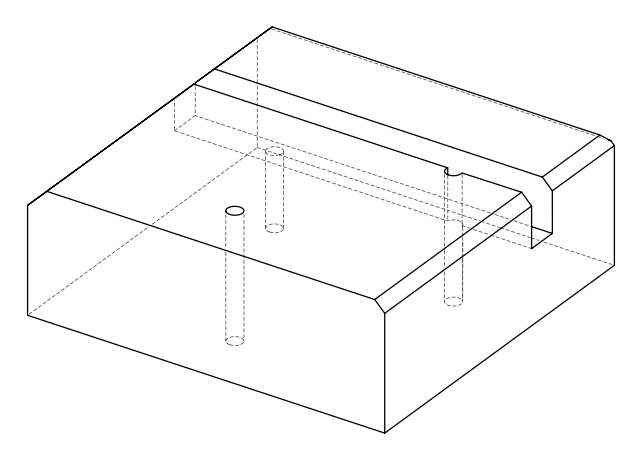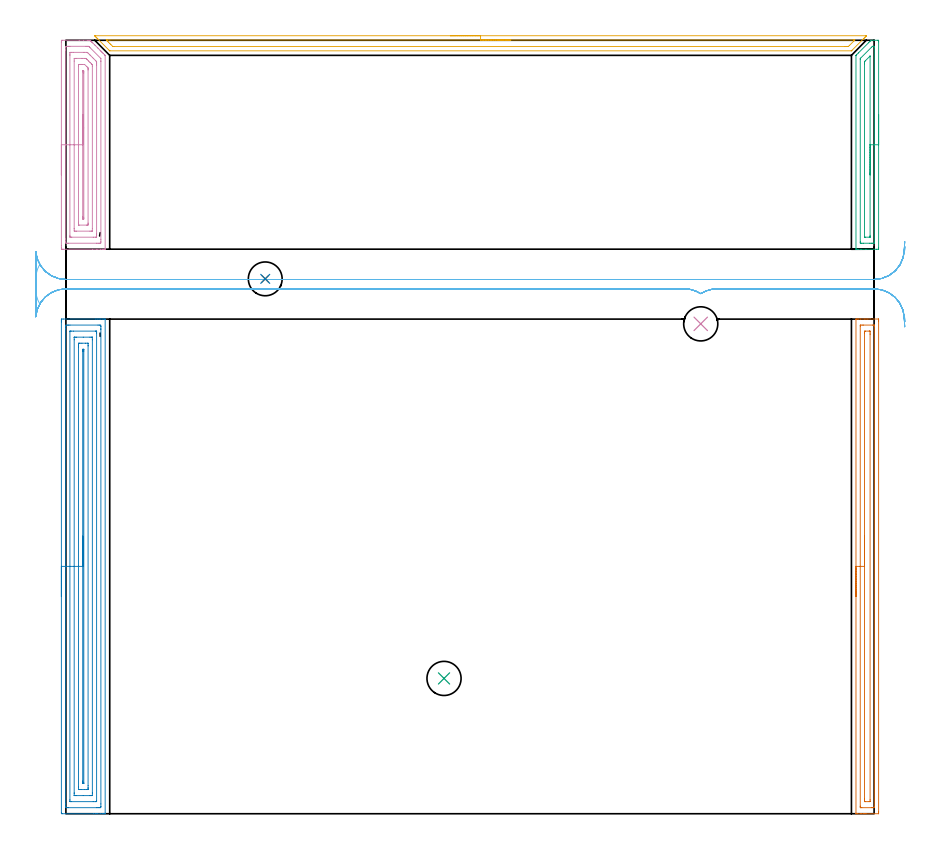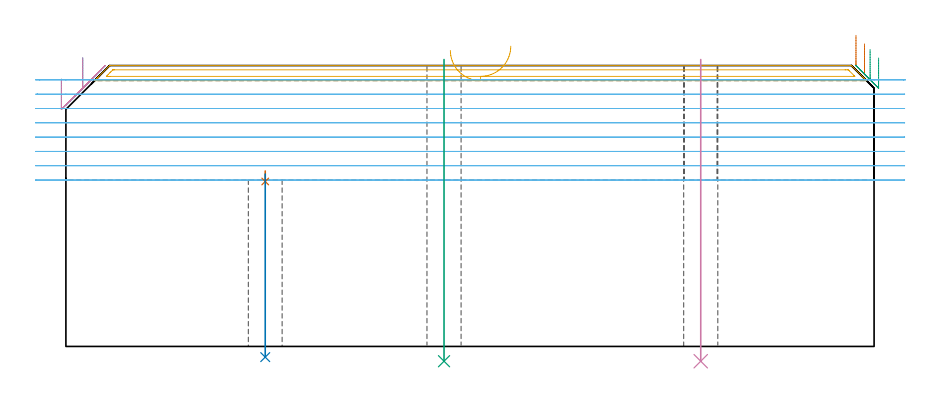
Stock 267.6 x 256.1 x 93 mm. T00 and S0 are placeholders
(PLAN: 10 operations, 4 tool changes, 32.8 min)
(1 AREA_MILL | FG_CHAMFER_SURFACE | UGT0205_001 | 4.13 min | 4740 mm3)
(2 AREA_MILL_1 | FG_CHAMFER_SURFACE_1 | UGT0205_001 | 8.05 min | 17971 mm3)
(3 AREA_MILL_2 | FG_CHAMFER_SURFACE_2 | UGT0205_001 | 1.83 min | 2077 mm3)
(4 AREA_MILL_3 | FG_CHAMFER_SURFACE_3 | UGT0205_001 | 3.47 min | 8024 mm3)
(5 AREA_MILL_4 | FG_CHAMFER_SURFACE_4 | UGT0205_001 | 4.2 min | 3110 mm3)
(6 MILL_RECTANGULAR_SLOT | SLOT_RECTANGULAR | UGT0201_094 | Follow Part, ap 5, ae 75% | 10.04 min | 233010 mm3)
(7 SPOT_DRILL | STEP1HOLE | NXT0321_9005460120000 | 0.04 min | 1 mm3)
(8 DRILL_THROUGH_HOLE_INTO_CENTER | STEP1HOLE | NXT0301_083 | 0.25 min | 5399 mm3)
(9 DRILL_THROUGH_HOLE_FROM_SOLID_MATERIAL | STEP1HOLE_1 | UGT0301_508 | 0.4 min | 9302 mm3)
(10 DRILL_THROUGH_HOLE_FROM_SOLID_MATERIAL_1 | STEP1HOLE_2 | UGT0301_508 | 0.4 min | 7644 mm3)
(TOOL UGT0205_001 | Chamfer Mill 20 x 3 x 45 deg. | D20 FL50 Z2)
(TOOL UGT0201_094 | End mill 20 mm | D20 FL38 Z4)
(TOOL NXT0321_9005460120000 | NC Spot Drill, 142deg, 12mm, Carbide, Uncoated | D12 PA142 FL30 Z2)
(TOOL NXT0301_083 | Carbide Drill 11.2mm [860.1-1120-056A1-MM 2214] | D11.2 PA140 FL72 Z2)
(TOOL UGT0301_508 | Carbide Drill 11.3 mm | D11.3 PA118 FL94 Z2)
(OP 1 AREA_MILL)
G17 G21 G94 G90
T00 M6
G54
G17 G0 G90 X261.6 Y71.9 S1061 M3
G43 Z103. H0
G94 G1 Y71.938 Z102.128 F250.
Y72.052 Z101.264
Y72.241 Z100.412
Y72.503 Z99.58
Y72.837 Z98.774
Y73.24 Z98.
Y73.709 Z97.264
Y74.24 Z96.572
Y74.829 Z95.929
Y75.472 Z95.34
Y76.164 Z94.808
Y76.9 Z94.34
Y77.674 Z93.937
Y78.48 Z93.603
Y79.312 Z93.341
Y80.164 Z93.152
Y81.028 Z93.038
Y81.9 Z93.
Y163.63
X261.603 Y163.79 Z92.988
X261.666 Y163.8 Z92.925
X262.073 Z92.527
X262.437 Z92.163
X263.116 Z91.479
X264.349 Z90.248
X264.903 Z89.691
X265.52 Z89.076
X269.094 Y163.799 Z85.504
X269.095 Y163.797 Z85.502
X269.099 Y163.184 Z85.501
Y0.616
X269.095 Y0.003 Z85.502
X269.094 Y0.001 Z85.504
X264.903 Y0. Z89.691
X264.349 Z90.248
X264.01 Z90.587
X263.455 Z91.141
X263.116 Z91.479
X262.073 Z92.527
X261.666 Y0.001 Z92.925
X261.625 Y0.004 Z92.966
X261.603 Y0.009 Z92.988
X261.6 Y0.17 Z93.
Y81.9
X263.014 Z91.586
X263.015 Y161.499 Z91.585
X263.016 Y161.6 Z91.584
X263.022 Y161.79 Z91.578
X263.116 Y161.793 Z91.484
X263.607 Y161.8 Z90.993
X264.01 Z90.59
X267.181 Z87.419
X267.584 Y161.798 Z87.016
X267.641 Y161.795 Z86.959
X267.671 Y161.791 Z86.929
X267.679 Y161.701 Z86.921
X267.684 Y161.499 Z86.916
X267.686 Y161.397 Z86.914
Y161.296
X267.685 Y2.302 Z86.915
X267.683 Y2.2 Z86.917
X267.678 Y2.01 Z86.922
X267.584 Y2.007 Z87.016
X267.093 Y2.001 Z87.507
X266.69 Y2. Z87.91
X263.519 Z91.081
X263.116 Y2.002 Z91.484
X263.059 Y2.005 Z91.541
X263.029 Y2.009 Z91.571
X263.021 Y2.099 Z91.579
X263.016 Y2.301 Z91.584
X263.014 Y2.403 Z91.586
Y2.504
Y81.9
X264.428 Z90.172
X264.429 Y159.192 Z90.171
X264.43 Y159.611 Z90.17
X264.433 Y159.729 Z90.167
X264.435 Y159.78 Z90.165
X264.525 Y159.79 Z90.075
X264.716 Y159.798 Z89.884
X265.986 Y159.799 Z88.614
X266.112 Y159.797 Z88.488
X266.213 Y159.792 Z88.387
X266.265 Y159.787 Z88.335
X266.267 Y159.768 Z88.333
X266.269 Y159.611 Z88.331
X266.271 Y159.136 Z88.329
X266.272 Y158.718 Z88.328
X266.271 Y4.608 Z88.329
X266.27 Y4.189 Z88.33
X266.267 Y4.071 Z88.333
X266.265 Y4.021 Z88.335
X266.175 Y4.01 Z88.425
X265.984 Y4.002 Z88.616
X264.714 Y4.001 Z89.886
X264.588 Y4.003 Z90.012
X264.487 Y4.008 Z90.113
X264.435 Y4.013 Z90.165
X264.433 Y4.032 Z90.167
X264.431 Y4.189 Z90.169
X264.429 Y4.664 Z90.171
X264.428 Y5.082 Z90.172
Y81.9
Y82.772 Z90.21
Y83.637 Z90.323
Y84.488 Z90.512
Y85.32 Z90.775
Y86.126 Z91.108
Y86.9 Z91.511
Y87.636 Z91.98
Y88.328 Z92.511
Y88.971 Z93.1
Y89.56 Z93.744
Y90.092 Z94.436
Y90.56 Z95.172
Y90.963 Z95.945
Y91.297 Z96.751
Y91.559 Z97.583
Y91.748 Z98.435
Y91.862 Z99.3
Y91.9 Z100.172
G0 Z103.
M5
M2
(OP 2 AREA_MILL_1)
G17 G21 G94 G90
T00 M6
G54
G17 G0 G90 X-1.5 Y71.9 S1061 M3
G43 Z103. H0
Z88.5
G94 G1 Y71.938 Z87.628 F250.
Y72.052 Z86.763
Y72.241 Z85.912
Y72.503 Z85.08
Y72.837 Z84.274
Y73.24 Z83.5
Y73.709 Z82.764
Y74.24 Z82.072
Y74.829 Z81.429
Y75.472 Z80.84
Y76.164 Z80.308
Y76.9 Z79.84
Y77.674 Z79.437
Y78.48 Z79.103
Y79.312 Z78.841
Y80.164 Z78.652
Y81.028 Z78.538
Y81.9 Z78.5
Y162.866
X-1.499 Y163.184 Z78.501
X-1.494 Y163.753 Z78.504
X-1.492 Y163.792 Z78.506
X-0.926 Y163.8 Z79.071
X9.756 Z89.75
X10.308 Z90.305
X10.646 Z90.642
X11.198 Z91.194
X11.536 Z91.531
X12.212 Z92.212
X12.564 Z92.564
X12.953 Y163.793 Z92.945
X12.997 Y163.79 Z92.988
X13. Y163.63 Z93.
Y0.17
X12.997 Y0.01 Z92.988
X12.953 Y0.007 Z92.945
X12.564 Y0. Z92.563
X12.213 Z92.212
X11.536 Z91.531
X10.308 Z90.305
X9.756 Z89.75
X9.142 Z89.137
X-1.203 Y0.001 Z78.794
X-1.492 Y0.01 Z78.506
X-1.499 Y0.298 Z78.499
Y0.318
X-1.5 Y81.9 Z78.5
X-0.086 Z79.914
Y160.554
X-0.082 Y161.397 Z79.918
X-0.08 Y161.441 Z79.92
X-0.036 Y161.79 Z79.964
X0.455 Y161.798 Z80.455
X0.854 Y161.799 Z80.854
X1.343 Y161.8 Z81.343
X10.646 Y161.799 Z90.646
X11.138 Y161.797 Z91.138
X11.536 Y161.79 Z91.536
X11.579 Y161.397 Z91.579
X11.582 Y161.351 Z91.582
X11.586 Y160.504 Z91.586
Y160.454
Y3.246
X11.582 Y2.403 Z91.582
X11.579 Y2.359 Z91.579
X11.536 Y2.01 Z91.536
X11.045 Y2.002 Z91.045
X10.646 Y2.001 Z90.646
X10.157 Y2. Z90.157
X0.854 Y2.001 Z80.854
X0.362 Y2.003 Z80.362
X-0.036 Y2.01 Z79.964
X-0.079 Y2.403 Z79.921
X-0.082 Y2.449 Z79.918
X-0.086 Y3.296 Z79.914
Y3.346
Y81.9
X1.328 Z81.328
X1.329 Y159.611 Z81.329
X1.33 Y159.715 Z81.33
X1.332 Y159.766 Z81.332
X1.334 Y159.784 Z81.334
X1.368 Y159.79 Z81.368
X1.557 Y159.798 Z81.557
X1.744 Y159.8 Z81.744
X2.446 Z82.446
X9.756 Z89.756
X9.944 Y159.798 Z89.944
X10.07 Y159.795 Z90.07
X10.164 Y159.79 Z90.164
X10.166 Y159.749 Z90.166
X10.169 Y159.611 Z90.169
X10.171 Y159.194 Z90.171
Y4.189
X10.17 Y4.085 Z90.17
X10.168 Y4.034 Z90.168
X10.166 Y4.016 Z90.166
X10.132 Y4.01 Z90.132
X9.943 Y4.002 Z89.943
X9.756 Y4. Z89.756
X9.054 Z89.054
X1.744 Z81.744
X1.556 Y4.002 Z81.556
X1.43 Y4.005 Z81.43
X1.336 Y4.01 Z81.336
X1.334 Y4.051 Z81.334
X1.331 Y4.189 Z81.331
X1.329 Y4.606 Z81.329
X1.328 Y81.9 Z81.328
X2.743 Z82.743
Y156.931
X2.745 Y157.714 Z82.745
X2.747 Y157.767 Z82.747
X2.749 Y157.788 Z82.749
X2.768 Y157.79 Z82.768
X2.875 Y157.795 Z82.875
X3.092 Y157.799 Z83.092
X3.525 Y157.8 Z83.525
X5.75 Z85.75
X7.975 Z87.975
X8.418 Y157.799 Z88.418
X8.627 Y157.796 Z88.627
X8.731 Y157.792 Z88.731
X8.751 Y157.79 Z88.751
X8.753 Y157.774 Z88.753
X8.755 Y157.734 Z88.755
X8.757 Y157.04 Z88.757
Y156.931
Y6.869
X8.755 Y6.087 Z88.755
X8.753 Y6.033 Z88.753
X8.751 Y6.012 Z88.751
X8.732 Y6.01 Z88.732
X8.625 Y6.005 Z88.625
X8.408 Y6.002 Z88.408
X7.975 Y6. Z87.975
X5.75 Z85.75
X3.525 Z83.525
X3.082 Y6.001 Z83.082
X2.873 Y6.004 Z82.873
X2.769 Y6.008 Z82.769
X2.749 Y6.01 Z82.749
X2.747 Y6.026 Z82.747
X2.745 Y6.066 Z82.745
X2.743 Y6.76 Z82.743
Y6.869
Y81.9
X4.157 Z84.157
Y154.51
X4.158 Y155.145 Z84.158
X4.16 Y155.401 Z84.16
X4.164 Y155.661 Z84.164
X4.176 Y155.79 Z84.176
X4.252 Y155.794 Z84.252
X4.415 Y155.797 Z84.415
X4.652 Y155.8 Z84.652
X5.305 Z85.305
X6.432 Z86.432
X7.085 Y155.798 Z87.085
X7.327 Y155.795 Z87.327
X7.337 Y155.786 Z87.337
X7.34 Y155.782 Z87.34
X7.343 Y155.145 Z87.343
Y154.886
Y9.29
X7.342 Y8.655 Z87.342
X7.34 Y8.399 Z87.34
X7.336 Y8.139 Z87.336
X7.324 Y8.01 Z87.324
X7.248 Y8.006 Z87.248
X7.085 Y8.003 Z87.085
X6.848 Y8. Z86.848
X6.195 Z86.195
X5.068 Z85.068
X4.415 Y8.002 Z84.415
X4.173 Y8.005 Z84.173
X4.163 Y8.014 Z84.163
X4.16 Y8.018 Z84.16
X4.157 Y8.655 Z84.157
Y8.914
Y81.9
X5.571 Z85.571
Y153.091
X5.573 Y153.358 Z85.573
X5.576 Y153.717 Z85.576
X5.578 Y153.785 Z85.578
X5.615 Y153.79 Z85.615
X5.759 Y153.796 Z85.759
X5.898 Y153.79 Z85.898
X5.922 Y153.782 Z85.922
X5.924 Y153.735 Z85.924
X5.927 Y153.627 Z85.927
X5.928 Y153.358 Z85.928
X5.929 Y153.091 Z85.929
X5.928 Y10.266 Z85.928
X5.925 Y10.041 Z85.925
X5.923 Y10.016 Z85.923
X5.921 Y10.01 Z85.921
X5.888 Y10.006 Z85.888
X5.807 Y10.002 Z85.807
X5.744 Z85.744
X5.602 Y10.01 Z85.602
X5.578 Y10.018 Z85.578
X5.576 Y10.065 Z85.576
X5.573 Y10.173 Z85.573
X5.571 Y10.442 Z85.571
Y10.801
Y81.9
Y82.772 Z85.609
Y83.637 Z85.723
Y84.488 Z85.912
Y85.32 Z86.174
Y86.126 Z86.508
Y86.9 Z86.911
Y87.636 Z87.38
Y88.328 Z87.911
Y88.971 Z88.5
Y89.56 Z89.143
Y90.092 Z89.835
Y90.56 Z90.571
Y90.963 Z91.345
Y91.297 Z92.151
Y91.559 Z92.983
Y91.748 Z93.835
Y91.862 Z94.699
Y91.9 Z95.571
G0 Z103.
M5
M2
(OP 3 AREA_MILL_2)
G17 G21 G94 G90
T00 M6
G54
G17 G0 G90 X269.1 Y231.5 S1061 M3
G43 Z103. H0
Z95.5
G94 G1 Y231.462 Z94.628 F250.
Y231.348 Z93.764
Y231.159 Z92.912
Y230.897 Z92.08
Y230.563 Z91.274
Y230.16 Z90.5
Y229.692 Z89.764
Y229.16 Z89.072
Y228.571 Z88.429
Y227.928 Z87.84
Y227.236 Z87.308
Y226.5 Z86.84
Y225.726 Z86.437
Y224.92 Z86.103
Y224.088 Z85.841
Y223.236 Z85.652
Y222.372 Z85.538
Y221.5 Z85.5
X269.099 Y187.527 Z85.501
X269.095 Y186.91 Z85.503
X269.092 Y186.906 Z85.505
X268.478 Y186.9 Z86.119
X264.903 Z89.692
X263.476 Z91.12
X263.116 Z91.479
X262.395 Z92.205
X262.102 Z92.498
X261.669 Y186.903 Z92.922
X261.625 Y186.906 Z92.966
X261.603 Y186.909 Z92.988
X261.6 Y187.08 Z93.
Y251.003
X261.604 Y251.095 Z92.989
X261.638 Y251.14 Z92.957
X261.781 Y251.282 Z92.818
X262.395 Y251.897 Z92.201
X265.797 Y255.299 Z88.799
X266.163 Y255.663 Z88.437
X266.324 Y255.825 Z88.275
X266.572 Y256.069 Z88.026
X266.607 Y256.097 Z87.989
X266.784 Y256.1 Z87.814
X267.584 Z87.01
X268.838 Z85.759
X269.091 Y256.098 Z85.505
X269.1 Y255.608 Z85.5
Y221.5
X267.686 Z86.914
X267.685 Y189.214 Z86.915
X267.683 Y189.112 Z86.917
X267.679 Y188.918 Z86.921
X267.584 Y188.91 Z87.016
X267.104 Y188.902 Z87.496
X266.69 Y188.901 Z87.91
X266.212 Y188.9 Z88.388
X264.01 Z90.59
X263.531 Z91.069
X263.116 Y188.904 Z91.484
X263.057 Y188.906 Z91.543
X263.027 Y188.909 Z91.573
X263.021 Y189.011 Z91.579
X263.016 Y189.214 Z91.584
X263.015 Y189.315 Z91.585
Y249.712
X263.016 Y249.91 Z91.584
X263.019 Y250.009 Z91.581
X263.021 Y250.054 Z91.579
X263.062 Y250.109 Z91.538
X263.088 Y250.137 Z91.512
X263.116 Y250.166 Z91.484
X266.69 Y253.74 Z87.91
X266.972 Y254.014 Z87.628
X267.052 Y254.09 Z87.548
X267.173 Y254.096 Z87.427
X267.584 Z87.016
X267.643 Y254.094 Z86.957
X267.673 Y254.091 Z86.927
X267.679 Y253.989 Z86.921
X267.684 Y253.786 Z86.916
X267.685 Y253.685 Z86.915
X267.686 Y221.5 Z86.914
X266.272 Z88.328
X266.271 Y191.523 Z88.329
X266.27 Y191.103 Z88.33
X266.267 Y190.985 Z88.333
X266.265 Y190.928 Z88.335
X266.257 Y190.91 Z88.343
X266.203 Y190.907 Z88.397
X265.999 Y190.901 Z88.601
X264.7 Z89.9
X264.564 Y190.903 Z90.036
X264.456 Y190.909 Z90.144
X264.434 Y190.912 Z90.166
X264.432 Y190.919 Z90.168
X264.431 Y190.945 Z90.169
X264.429 Y191.103 Z90.171
Y248.321
X264.431 Y248.793 Z90.169
X264.435 Y249.004 Z90.165
X264.437 Y249.025 Z90.163
X264.452 Y249.045 Z90.148
X264.494 Y249.091 Z90.106
X264.614 Y249.215 Z89.986
X266.1 Y250.7 Z88.5
X266.217 Y250.814 Z88.383
X266.259 Y250.851 Z88.341
X266.264 Y250.853 Z88.336
X266.267 Y250.848 Z88.333
X266.27 Y250.811 Z88.33
X266.271 Y250.733 Z88.329
X266.272 Y250.68 Z88.328
Y221.5
Y220.628 Z88.367
Y219.764 Z88.48
Y218.912 Z88.669
Y218.08 Z88.932
Y217.274 Z89.265
Y216.5 Z89.668
Y215.764 Z90.137
Y215.072 Z90.668
Y214.429 Z91.257
Y213.84 Z91.901
Y213.308 Z92.593
Y212.84 Z93.328
Y212.437 Z94.102
Y212.103 Z94.908
Y211.841 Z95.74
Y211.652 Z96.592
Y211.538 Z97.457
Y211.5 Z98.328
G0 Z103.
M5
M2
(OP 4 AREA_MILL_3)
G17 G21 G94 G90
T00 M6
G54
G17 G0 G90 X-1.5 Y211.5 S1061 M3
G43 Z103. H0
Z88.5
G94 G1 Y211.538 Z87.628 F250.
Y211.652 Z86.764
Y211.841 Z85.912
Y212.103 Z85.08
Y212.437 Z84.274
Y212.84 Z83.5
Y213.308 Z82.764
Y213.84 Z82.072
Y214.429 Z81.429
Y215.072 Z80.84
Y215.764 Z80.309
Y216.5 Z79.84
Y217.274 Z79.437
Y218.08 Z79.103
Y218.912 Z78.841
Y219.764 Z78.652
Y220.628 Z78.538
Y221.5 Z78.5
Y255.473
X-1.497 Y255.794 Z78.502
X-1.492 Y256.09 Z78.506
X-1.192 Y256.1 Z78.806
X4.415 Z84.41
X5.836 Z85.833
X7.085 Z87.079
X7.624 Z87.621
X7.975 Y256.095 Z87.975
X7.995 Y256.093 Z87.994
X8.032 Y256.069 Z88.031
X8.215 Y255.885 Z88.214
X8.272 Y255.829 Z88.269
X8.33 Y255.771 Z88.329
X8.511 Y255.59 Z88.51
X8.569 Y255.533 Z88.566
X8.628 Y255.473 Z88.627
X8.806 Y255.294 Z88.805
X8.866 Y255.236 Z88.862
X9.569 Y254.531 Z89.569
X9.756 Y254.346 Z89.752
X10.447 Y253.653 Z90.447
X10.646 Y253.456 Z90.642
X11.326 Y252.774 Z91.326
X11.536 Y252.565 Z91.533
X11.608 Y252.493 Z91.607
X11.761 Y252.34 Z91.76
X11.833 Y252.269 Z91.829
X11.906 Y252.195 Z91.905
X12.056 Y252.044 Z92.055
X12.13 Y251.972 Z92.126
X12.204 Y251.897 Z92.203
X12.425 Y251.675 Z92.425
X12.871 Y251.229 Z92.871
X12.996 Y251.107 Z92.989
X13. Y251.002 Z93.
Y187.08
X12.997 Y186.91 Z92.988
X12.95 Y186.907 Z92.942
X12.537 Y186.9 Z92.537
X12.254 Z92.254
X11.536 Z91.531
X10.287 Z90.284
X8.866 Z88.861
X-0.926 Y186.901 Z79.071
X-1.16 Y186.903 Z78.837
X-1.492 Y186.908 Z78.506
X-1.494 Y186.957 Z78.504
X-1.499 Y187.527 Z78.501
X-1.5 Y188.103 Z78.5
Y221.5
X-0.086 Z79.914
Y252.84
X-0.082 Y253.685 Z79.918
X-0.079 Y253.728 Z79.921
X-0.036 Y254.09 Z79.964
X0.443 Y254.098 Z80.443
X0.854 Y254.099 Z80.854
X1.331 Y254.1 Z81.331
X6.672 Z86.672
X7.085 Y254.097 Z87.085
X7.499 Y254.09 Z87.499
X7.55 Y254.088 Z87.55
X7.577 Y254.065 Z87.577
X7.634 Y254.013 Z87.634
X7.745 Y253.905 Z87.745
X7.966 Y253.685 Z87.966
X11.542 Y250.109 Z91.542
X11.579 Y250.066 Z91.579
X11.585 Y249.215 Z91.585
Y249.165
X11.586 Y190.16 Z91.586
X11.582 Y189.315 Z91.582
X11.579 Y189.272 Z91.579
X11.536 Y188.91 Z91.536
X11.057 Y188.903 Z91.057
X10.646 Y188.901 Z90.646
X10.169 Y188.9 Z90.169
X0.854 Y188.901 Z80.854
X0.375 Y188.903 Z80.375
X-0.036 Y188.91 Z79.964
X-0.079 Y189.315 Z79.921
X-0.082 Y189.362 Z79.918
X-0.086 Y190.209 Z79.914
Y190.259
Y221.5
X1.328 Z81.328
X1.329 Y251.003 Z81.329
X1.331 Y251.418 Z81.331
X1.335 Y251.897 Z81.335
X1.346 Y252.09 Z81.346
X1.544 Y252.097 Z81.544
X1.744 Y252.099 Z81.744
X2.432 Y252.1 Z82.432
X5.993 Z85.993
X6.195 Y252.099 Z86.195
X6.887 Y252.096 Z86.887
X7.085 Y252.09 Z87.085
X7.294 Y251.897 Z87.294
X7.975 Y251.224 Z87.975
X8.198 Y251.003 Z88.198
X8.866 Y250.335 Z88.866
X9.092 Y250.109 Z89.092
X9.756 Y249.441 Z89.756
X9.975 Y249.215 Z89.975
X10.164 Y249.001 Z90.164
X10.168 Y248.801 Z90.168
X10.17 Y248.321 Z90.17
X10.171 Y247.903 Z90.171
Y191.997
X10.169 Y191.583 Z90.169
X10.164 Y191.103 Z90.164
X10.154 Y190.91 Z90.154
X9.956 Y190.903 Z89.956
X9.756 Y190.901 Z89.756
X9.068 Y190.9 Z89.068
X1.947 Z81.947
X1.744 Y190.902 Z81.744
X1.542 Y190.905 Z81.542
X1.407 Y190.91 Z81.407
X1.335 Y190.923 Z81.335
X1.333 Y190.965 Z81.333
X1.331 Y191.103 Z81.331
X1.329 Y191.52 Z81.329
X1.328 Y221.5 Z81.328
X2.743 Z82.743
Y249.215
X2.749 Y249.993 Z82.749
X2.759 Y250.09 Z82.759
X2.863 Y250.093 Z82.863
X3.084 Y250.097 Z83.084
X3.525 Y250.1 Z83.525
X5.305 Z85.305
X6.195 Y250.094 Z86.195
X6.634 Y250.09 Z86.634
X6.858 Y249.881 Z86.858
X7.085 Y249.661 Z87.085
X7.536 Y249.215 Z87.536
X7.975 Y248.776 Z87.975
X8.43 Y248.321 Z88.43
X8.582 Y248.164 Z88.582
X8.702 Y248.038 Z88.702
X8.75 Y247.972 Z88.75
X8.757 Y247.427 Z88.757
Y193.786
X8.751 Y193.007 Z88.751
X8.741 Y192.91 Z88.741
X8.637 Y192.907 Z88.637
X8.416 Y192.903 Z88.416
X7.975 Y192.9 Z87.975
X3.525 Z83.525
X3.081 Y192.903 Z83.081
X2.863 Y192.907 Z82.863
X2.76 Y192.91 Z82.76
X2.75 Y192.979 Z82.75
X2.744 Y193.676 Z82.744
X2.743 Y193.786 Z82.743
Y221.5
X4.157 Z84.157
X4.158 Y247.427 Z84.158
X4.159 Y247.683 Z84.159
X4.164 Y247.944 Z84.164
X4.17 Y248.09 Z84.17
X4.247 Y248.094 Z84.247
X4.415 Y248.097 Z84.415
X4.635 Y248.1 Z84.635
X5.305 Y248.099 Z85.305
X5.526 Z85.526
X6.195 Y248.09 Z86.195
X6.873 Y247.427 Z86.873
X7.085 Y247.214 Z87.085
X7.253 Y247.041 Z87.253
X7.334 Y246.956 Z87.334
X7.338 Y246.791 Z87.338
X7.341 Y246.533 Z87.341
X7.343 Y246.274 Z87.343
X7.342 Y195.574 Z87.342
X7.341 Y195.317 Z87.341
X7.336 Y195.056 Z87.336
X7.33 Y194.91 Z87.33
X7.253 Y194.907 Z87.253
X7.085 Y194.903 Z87.085
X6.865 Y194.9 Z86.865
X4.415 Y194.901 Z84.415
X4.192 Y194.903 Z84.192
X4.164 Y194.91 Z84.164
X4.162 Y194.915 Z84.162
X4.159 Y194.936 Z84.159
X4.157 Y195.574 Z84.157
Y195.832
Y221.5
X5.571 Z85.571
Y245.638
X5.572 Y245.822 Z85.572
X5.576 Y246.043 Z85.576
X5.578 Y246.089 Z85.578
X5.665 Y246.092 Z85.665
X5.746 Y246.09 Z85.746
X5.834 Y246.004 Z85.834
X5.922 Y245.913 Z85.922
X5.925 Y245.638 Z85.925
X5.928 Y245.279 Z85.928
X5.929 Y227.076 Z85.929
Y197.362
X5.928 Y197.178 Z85.928
X5.924 Y196.957 Z85.924
X5.922 Y196.911 Z85.922
X5.835 Y196.905 Z85.835
X5.763 Y196.902 Z85.763
X5.603 Y196.91 Z85.603
X5.578 Y196.923 Z85.578
X5.575 Y196.976 Z85.575
X5.572 Y197.093 Z85.572
X5.571 Y197.362 Z85.571
Y197.721
Y221.5
Y222.372 Z85.609
Y223.236 Z85.723
Y224.088 Z85.912
Y224.92 Z86.174
Y225.726 Z86.508
Y226.5 Z86.911
Y227.236 Z87.38
Y227.928 Z87.911
Y228.571 Z88.5
Y229.16 Z89.143
Y229.692 Z89.835
Y230.16 Z90.571
Y230.563 Z91.345
Y230.897 Z92.151
Y231.159 Z92.983
Y231.348 Z93.835
Y231.462 Z94.7
Y231.5 Z95.571
G0 Z103.
M5
M2
(OP 5 AREA_MILL_4)
G17 G21 G94 G90
T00 M6
G54
G17 G0 G90 X127.3 Y257.6 S1061 M3
G43 Z103. H0
Z98.
G94 G1 X127.338 Z97.128 F250.
X127.452 Z96.264
X127.641 Z95.412
X127.903 Z94.58
X128.237 Z93.774
X128.64 Z93.
X129.108 Z92.264
X129.64 Z91.572
X130.229 Z90.929
X130.872 Z90.34
X131.564 Z89.809
X132.3 Z89.34
X133.074 Z88.937
X133.88 Z88.603
X134.712 Z88.341
X135.564 Z88.152
X136.428 Z88.038
X137.3 Z88.
X264.973 Y257.599 Z88.001
X265.006 Y257.597 Z88.
X265.088 Y257.587 Z88.001
X264.939 Y257.438 Z88.16
X264.783 Y257.28 Z88.315
X264.631 Y257.129 Z88.468
X264.493 Y256.992 Z88.606
X264.346 Y256.844 Z88.751
X264.204 Y256.703 Z88.894
X264.046 Y256.545 Z89.052
X263.91 Y256.408 Z89.188
X260.278 Y252.778 Z92.821
X260.128 Y252.63 Z92.967
X260.095 Y252.605 Z92.99
X260.03 Y252.6 Z93.
X14.57
X14.505 Y252.605 Z92.99
X14.473 Y252.63 Z92.967
X14.322 Y252.778 Z92.822
X10.69 Y256.408 Z89.188
X10.554 Y256.545 Z89.052
X10.396 Y256.703 Z88.894
X10.254 Y256.844 Z88.751
X10.107 Y256.992 Z88.606
X9.969 Y257.129 Z88.468
X9.817 Y257.28 Z88.315
X9.661 Y257.439 Z88.159
X9.512 Y257.587 Z88.001
X9.594 Y257.597 Z88.
X9.626 Y257.599 Z88.001
X137.3 Y257.6 Z88.
Y256.186 Z89.414
X260.722 Y256.185 Z89.415
X260.922 Y256.184 Z89.416
X261.154 Y256.182 Z89.418
X261.211 Y256.179 Z89.421
X261.187 Y256.149 Z89.451
X261.021 Y255.974 Z89.626
X260.922 Y255.872 Z89.728
X259.428 Y254.379 Z91.221
X259.137 Y254.092 Z91.508
X259.071 Y254.033 Z91.567
X259.022 Y254.021 Z91.579
X258.905 Y254.019 Z91.581
X258.245 Y254.015 Z91.585
X258.017 Y254.014 Z91.586
X16.127 Y254.015 Z91.585
X15.795 Y254.016 Z91.584
X15.629 Y254.019 Z91.581
X15.551 Y254.021 Z91.579
X15.463 Y254.098 Z91.502
X14.888 Y254.664 Z90.936
X14.57 Y254.98 Z90.62
X14.014 Y255.536 Z90.064
X13.678 Y255.874 Z89.726
X13.412 Y256.148 Z89.452
X13.387 Y256.174 Z89.426
X13.403 Y256.179 Z89.421
X13.493 Y256.182 Z89.418
X13.678 Y256.184 Z89.416
X13.905 Y256.186 Z89.414
X14.57
X137.3
X138.172 Z89.452
X139.036 Z89.566
X139.888 Z89.755
X140.72 Z90.017
X141.526 Z90.351
X142.3 Z90.754
X143.036 Z91.223
X143.728 Z91.754
X144.371 Z92.343
X144.96 Z92.986
X145.492 Z93.678
X145.96 Z94.414
X146.363 Z95.188
X146.697 Z95.994
X146.959 Z96.826
X147.148 Z97.678
X147.262 Z98.543
X147.3 Z99.414
G0 Z103.
M5
M2
(OP 6 MILL_RECTANGULAR_SLOT)
G17 G21 G94 G90
T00 M6
G54
G17 G0 G90 X278.005 Y187.753 S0 M3
G43 Z103. H0
Z88.262
G94 G1 X277.381 Y184.818 F250.
G2 X267.6 Y176.9 R10. F500.
G1 X0.
G2 X-8.661 Y181.9 R10.
G3 X-10. Y176.893 R10.
G1 Y173.808
G3 X-9.947 Y172.781 R10.
X-8.66 Y168.801 R10.
G2 X0. Y173.8 R10.
G1 X204.781
G2 X210.2 Y172.205 R10.
X215.619 Y173.8 R10.
G1 X267.6
G2 X277.383 Y165.871 R10.
G1 X278.004 Y162.936 F250.
G0 X277.724 Y189.45 Z83.525
G1 X277.59 Y186.453
G2 X267.6 Y176.9 R10. F500.
G1 X0.
G2 X-9.466 Y183.676 R10.
G1 X-9.495 Y183.685
G3 X-10. Y180.546 R10.
G1 Y170.156
G3 X-9.494 Y167.016 R10.
G1 X-9.466 Y167.025
G2 X0. Y173.8 R10.
G1 X204.781
G2 X210.2 Y172.205 R10.
X215.619 Y173.8 R10.
G1 X267.6
G2 X277.59 Y164.247 R10.
G1 X277.724 Y161.25 F250.
G0 Y189.45 Z78.787
G1 X277.59 Y186.453
G2 X267.6 Y176.9 R10. F500.
G1 X0.
G2 X-9.968 Y186.104 R10.
G1 X-9.998 Y186.105
X-10. Y185.92
Y164.753
X-9.999 Y164.59
X-9.969 Y164.591
G2 X0. Y173.8 R10.
G1 X204.781
G2 X210.2 Y172.205 R10.
X215.619 Y173.8 R10.
G1 X267.6
G2 X277.59 Y164.247 R10.
G1 X277.724 Y161.25 F250.
G0 Y189.45 Z74.05
G1 X277.59 Y186.453
G2 X267.6 Y176.9 R10. F500.
G1 X0.
G2 X-9.97 Y186.126 R10.
G1 X-10.
Y164.574
X-9.97
G2 X0. Y173.8 R10.
G1 X204.781
G2 X210.2 Y172.205 R10.
X215.619 Y173.8 R10.
G1 X267.6
G2 X277.59 Y164.247 R10.
G1 X277.724 Y161.25 F250.
G0 Y189.45 Z69.312
G1 X277.59 Y186.453
G2 X267.6 Y176.9 R10. F500.
G1 X0.
G2 X-9.97 Y186.126 R10.
G1 X-10.
Y164.574
X-9.97
G2 X0. Y173.8 R10.
G1 X204.781
G2 X210.2 Y172.205 R10.
X215.619 Y173.8 R10.
G1 X267.6
G2 X277.59 Y164.247 R10.
G1 X277.724 Y161.25 F250.
G0 Y189.45 Z64.575
G1 X277.59 Y186.453
G2 X267.6 Y176.9 R10. F500.
G1 X0.
G2 X-9.97 Y186.126 R10.
G1 X-10.
Y164.574
X-9.97
G2 X0. Y173.8 R10.
G1 X204.781
G2 X210.2 Y172.205 R10.
X215.619 Y173.8 R10.
G1 X267.6
G2 X277.59 Y164.247 R10.
G1 X277.724 Y161.25 F250.
G0 Y189.45 Z59.837
G1 X277.59 Y186.453
G2 X267.6 Y176.9 R10. F500.
G1 X0.
G2 X-9.97 Y186.126 R10.
G1 X-10.
Y164.574
X-9.97
G2 X0. Y173.8 R10.
G1 X204.781
G2 X210.2 Y172.205 R10.
X215.619 Y173.8 R10.
G1 X267.6
G2 X277.59 Y164.247 R10.
G1 X277.724 Y161.25 F250.
G0 Y189.45 Z55.1
G1 X277.59 Y186.453
G2 X267.6 Y176.9 R10. F500.
G1 X0.
G2 X-9.97 Y186.126 R10.
G1 X-10.
Y164.574
X-9.97
G2 X0. Y173.8 R10.
G1 X204.781
G2 X210.2 Y172.205 R10.
X215.619 Y173.8 R10.
G1 X267.6
G2 X277.59 Y164.247 R10.
G1 X277.724 Y161.25 F250.
G0 Z103.
M5
M2
(OP 7 SPOT_DRILL)
G17 G21 G94 G90
T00 M6
G54
G17 G0 G90 X66. Y177.1 S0 M3
G43 Z103. H0
G94 G81 G98 Z54.614 F250. R58.1
G80
M5
M2
(OP 8 DRILL_THROUGH_HOLE_INTO_CENTER)
G17 G21 G94 G90
T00 M6
G54
G17 G0 G90 X66. Y177.1 S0 M3
G43 Z103. H1
G94 G73 G98 Z-3.538 F250. Q9.773 R57.1
G80
M5
M2
(OP 9 DRILL_THROUGH_HOLE_FROM_SOLID_MATERIAL)
G17 G21 G94 G90
T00 M6
G54
G17 G0 G90 X125.2 Y44.8 S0 M3
G43 Z103. H0
G94 G81 G98 Z-4.895 F250. R95.
G80
M5
M2
(OP 10 DRILL_THROUGH_HOLE_FROM_SOLID_MATERIAL_1)
G17 G21 G94 G90
T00 M6
G54
G17 G0 G90 X210.2 Y162.2 S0 M3
G43 Z103. H0
G94 G81 G98 Z-4.895 F250. R95.
G80
M5
M2
